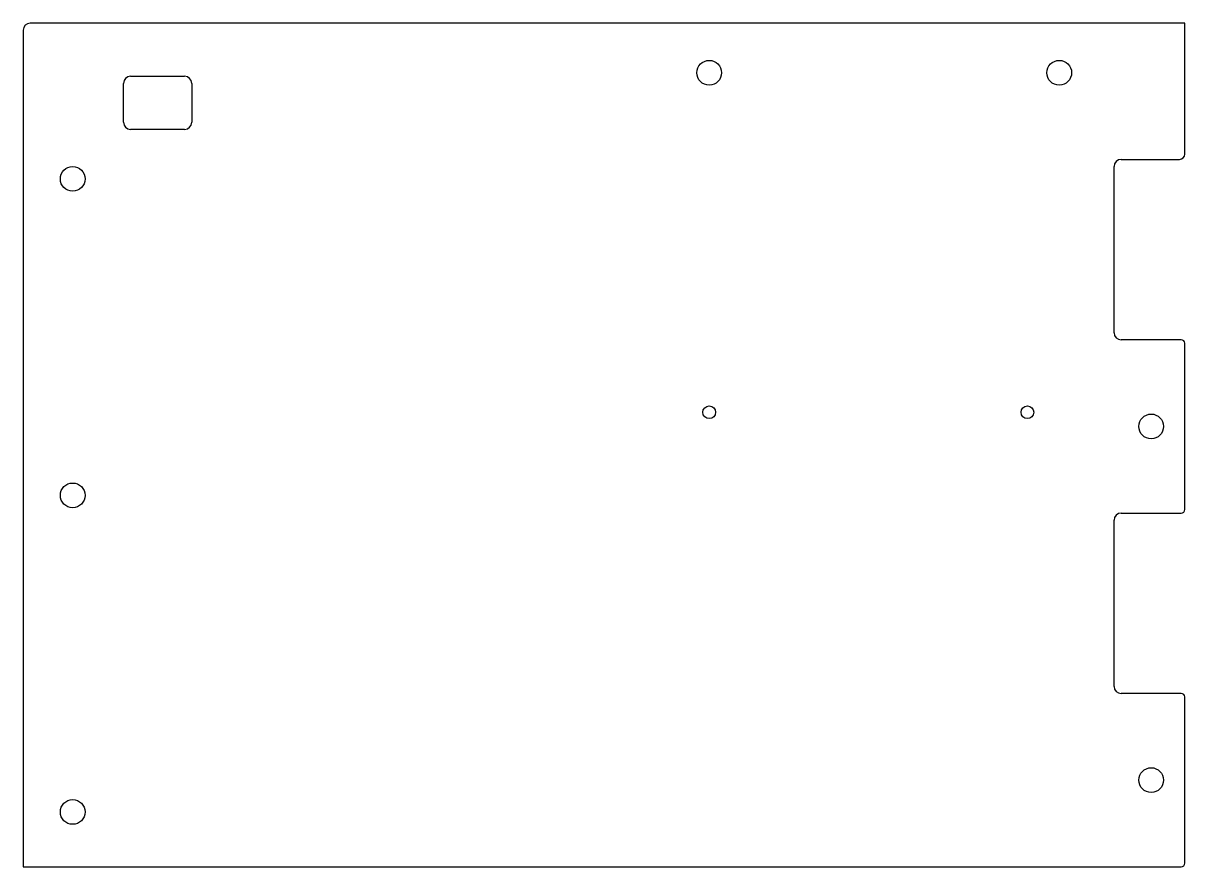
# Model space of a CAD drawing. Header units: millimetres. Extents: x -164 to 164, y -119 to 119.
import ezdxf

# ---------------------------------------------------------------- set-up
doc = ezdxf.new("R2010")
doc.units = ezdxf.units.MM
doc.layers.add('CUTOUTS', color=1, linetype='CONTINUOUS')
doc.layers.add('PERIMETER', color=5, linetype='CONTINUOUS')

msp = doc.modelspace()

# ---------------------------------------------------------------- linework, layer by layer
at = {"layer": 'CUTOUTS'}
for p, q in [((-135.9, 91.25), (-135.9, 102.25)), ((-133.9, 104.25), (-118.6, 104.25)), ((-116.6, 102.25), (-116.6, 91.25)), ((-118.6, 89.25), (-133.9, 89.25))]:
    msp.add_line(p, q, dxfattribs=at)
for centre, radius in [((29.75, 105.25), 3.5), ((128.75, 105.25), 3.5), ((-150.25, 75.25), 3.5), ((29.75, 9.25), 1.8), ((119.75, 9.25), 1.8), ((154.75, 5.25), 3.5), ((-150.25, -14.25), 3.5), ((154.75, -94.75), 3.5), ((-150.25, -103.75), 3.5)]:
    msp.add_circle(centre, radius, dxfattribs=at)
for centre, start, end in [((-133.9, 102.25), 90, 180), ((-118.6, 102.25), 0, 90), ((-133.9, 91.25), 180, 270), ((-118.6, 91.25), -90, 0)]:
    msp.add_arc(centre, 2, start, end, dxfattribs=at)
at = {"layer": 'PERIMETER'}
for p, q in [((164.25, 119.25), (-162.25, 119.25)), ((164.25, 82.25), (164.25, 119.25)), ((-164.25, 117.25), (-164.25, -119.25)), ((146.25, 80.75), (162.75, 80.75)), ((144.25, 31.75), (144.25, 78.75)), ((163.25, 29.75), (146.25, 29.75)), ((164.25, -18.25), (164.25, 28.75)), ((146.25, -19.25), (163.25, -19.25)), ((144.25, -68.25), (144.25, -21.25)), ((163.25, -70.25), (146.25, -70.25)), ((164.25, -118.25), (164.25, -71.25)), ((-164.25, -119.25), (163.25, -119.25))]:
    msp.add_line(p, q, dxfattribs=at)
for centre, radius, start, end in [((-162.25, 117.25), 2, 90, 180), ((162.75, 82.25), 1.5, -90, 0), ((146.25, 78.75), 2, 90, 180), ((146.25, 31.75), 2, 180, 270), ((163.25, 28.75), 1, 0, 90), ((146.25, -21.25), 2, 90, 180), ((163.25, -18.25), 1, -90, 0), ((146.25, -68.25), 2, 180, 270), ((163.25, -71.25), 1, 0, 90), ((163.25, -118.25), 1, -90, 0)]:
    msp.add_arc(centre, radius, start, end, dxfattribs=at)

doc.saveas('drawing.dxf')
